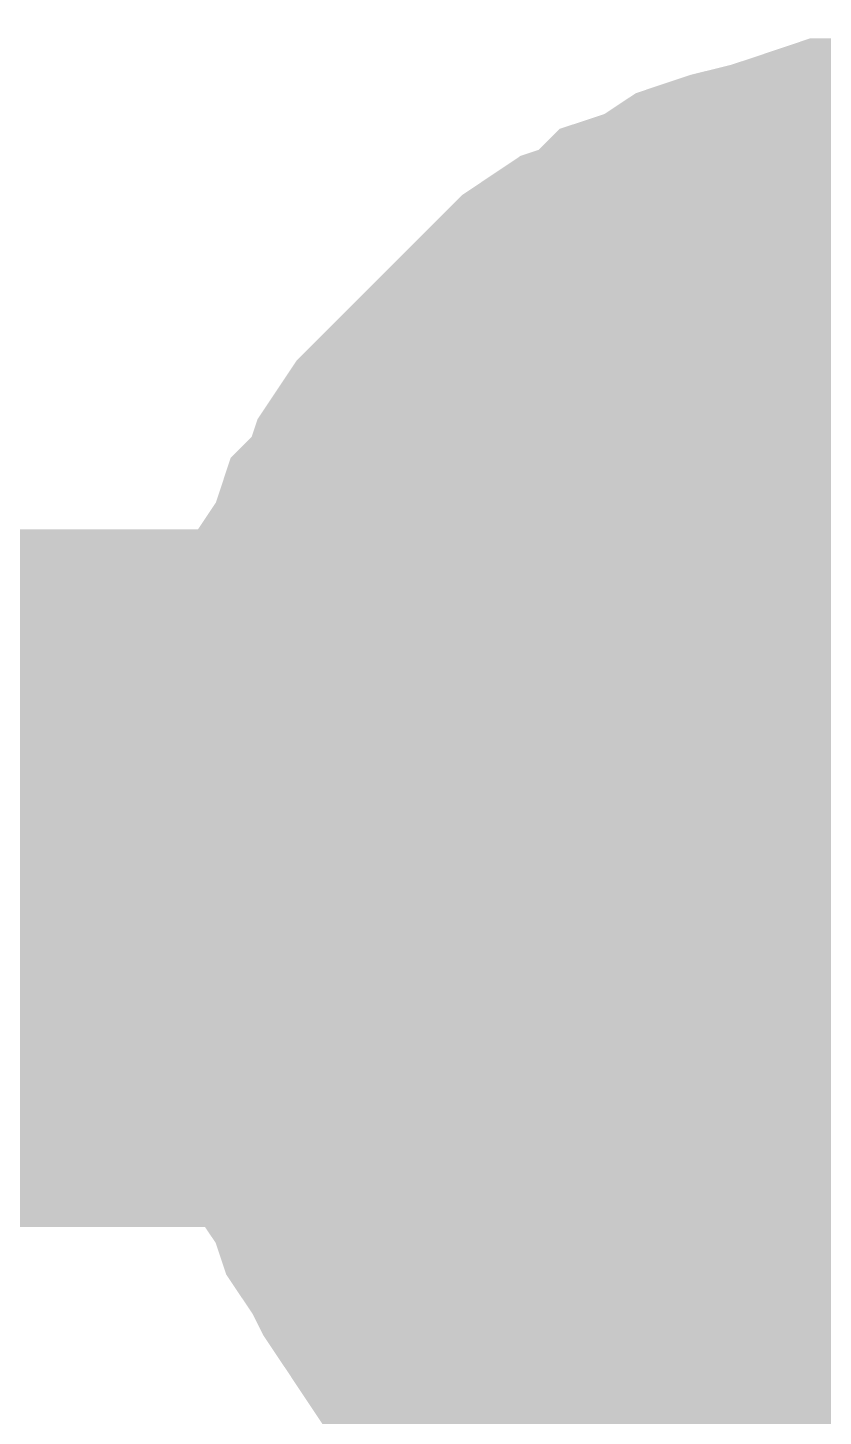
# Model space of a CAD drawing. Header units: inches. Extents: x 0 to 841, y 0 to 594.
# Drawn here: x 111.502 to 112.357, y 421.913 to 423.404 of the extents above; entities that cross this region are included whole.
import ezdxf

# ---------------------------------------------------------------- set-up
doc = ezdxf.new("R2010")
doc.units = ezdxf.units.IN
doc.layers.add('Sheet', color=255, linetype='Continuous')

msp = doc.modelspace()

# ---------------------------------------------------------------- linework, layer by layer
at = {"layer": 'Sheet'}
for points in [[(111.7613, 422.4906, 0.2997, 0.2997, 0), (111.7613, 422.5355, 0.2997, 0.2997, 0), (111.7613, 422.5692, 0.2997, 0.2997, 0), (111.7725, 422.6029, 0.2997, 0.2997, 0), (111.7725, 422.6478, 0.2997, 0.2997, 0), (111.7837, 422.6815, 0.2997, 0.2997, 0), (111.795, 422.7152, 0.2997, 0.2997, 0), (111.8062, 422.7601, 0.2997, 0.2997, 0), (111.8174, 422.7938, 0.2997, 0.2997, 0), (111.8399, 422.8275, 0.2997, 0.2997, 0), (111.8511, 422.8612, 0.2997, 0.2997, 0), (111.8736, 422.8836, 0.2997, 0.2997, 0), (111.8848, 422.9173, 0.2997, 0.2997, 0), (111.9073, 422.951, 0.2997, 0.2997, 0), (111.9297, 422.9735, 0.2997, 0.2997, 0), (111.9634, 423.0071, 0.2997, 0.2997, 0), (111.9859, 423.0296, 0.2997, 0.2997, 0), (112.0083, 423.0521, 0.2997, 0.2997, 0), (112.042, 423.0858, 0.2997, 0.2997, 0), (112.0645, 423.1082, 0.2997, 0.2997, 0), (112.0981, 423.1307, 0.2997, 0.2997, 0), (112.1318, 423.1419, 0.2997, 0.2997, 0), (112.1543, 423.1644, 0.2997, 0.2997, 0), (112.188, 423.1756, 0.2997, 0.2997, 0), (112.2217, 423.198, 0.2997, 0.2997, 0), (112.2554, 423.2093, 0.2997, 0.2997, 0), (112.3003, 423.2205, 0.2997, 0.2997, 0), (112.334, 423.2317, 0.2997, 0.2997, 0), (112.3676, 423.243, 0.2997, 0.2997, 0), (112.4126, 423.243, 0.2997, 0.2997, 0), (112.4462, 423.2542, 0.2997, 0.2997, 0), (112.4799, 423.2542, 0.2997, 0.2997, 0), (112.5248, 423.2542, 0.2997, 0.2997, 0)], [(111.7613, 422.4906, 0.2997, 0.2997, 0), (111.7613, 422.5355, 0.2997, 0.2997, 0), (111.7613, 422.5692, 0.2997, 0.2997, 0), (111.7725, 422.6029, 0.2997, 0.2997, 0), (111.7725, 422.6478, 0.2997, 0.2997, 0), (111.7837, 422.6815, 0.2997, 0.2997, 0), (111.795, 422.7152, 0.2997, 0.2997, 0), (111.8062, 422.7601, 0.2997, 0.2997, 0), (111.8174, 422.7938, 0.2997, 0.2997, 0), (111.8399, 422.8275, 0.2997, 0.2997, 0), (111.8511, 422.8612, 0.2997, 0.2997, 0), (111.8736, 422.8836, 0.2997, 0.2997, 0), (111.8848, 422.9173, 0.2997, 0.2997, 0), (111.9073, 422.951, 0.2997, 0.2997, 0), (111.9297, 422.9735, 0.2997, 0.2997, 0), (111.9634, 423.0071, 0.2997, 0.2997, 0), (111.9859, 423.0296, 0.2997, 0.2997, 0), (112.0083, 423.0521, 0.2997, 0.2997, 0), (112.042, 423.0858, 0.2997, 0.2997, 0), (112.0645, 423.1082, 0.2997, 0.2997, 0), (112.0981, 423.1307, 0.2997, 0.2997, 0), (112.1318, 423.1419, 0.2997, 0.2997, 0), (112.1543, 423.1644, 0.2997, 0.2997, 0), (112.188, 423.1756, 0.2997, 0.2997, 0), (112.2217, 423.198, 0.2997, 0.2997, 0), (112.2554, 423.2093, 0.2997, 0.2997, 0), (112.3003, 423.2205, 0.2997, 0.2997, 0), (112.334, 423.2317, 0.2997, 0.2997, 0), (112.3676, 423.243, 0.2997, 0.2997, 0), (112.4126, 423.243, 0.2997, 0.2997, 0), (112.4462, 423.2542, 0.2997, 0.2997, 0), (112.4799, 423.2542, 0.2997, 0.2997, 0), (112.5248, 423.2542, 0.2997, 0.2997, 0)], [(111.7613, 422.4906, 0.2997, 0.2997, 0), (111.7613, 422.5355, 0.2997, 0.2997, 0), (111.7613, 422.5692, 0.2997, 0.2997, 0), (111.7725, 422.6029, 0.2997, 0.2997, 0), (111.7725, 422.6478, 0.2997, 0.2997, 0), (111.7837, 422.6815, 0.2997, 0.2997, 0), (111.795, 422.7152, 0.2997, 0.2997, 0), (111.8062, 422.7601, 0.2997, 0.2997, 0), (111.8174, 422.7938, 0.2997, 0.2997, 0), (111.8399, 422.8275, 0.2997, 0.2997, 0), (111.8511, 422.8612, 0.2997, 0.2997, 0), (111.8736, 422.8836, 0.2997, 0.2997, 0), (111.8848, 422.9173, 0.2997, 0.2997, 0), (111.9073, 422.951, 0.2997, 0.2997, 0), (111.9297, 422.9735, 0.2997, 0.2997, 0), (111.9634, 423.0071, 0.2997, 0.2997, 0), (111.9859, 423.0296, 0.2997, 0.2997, 0), (112.0083, 423.0521, 0.2997, 0.2997, 0), (112.042, 423.0858, 0.2997, 0.2997, 0), (112.0645, 423.1082, 0.2997, 0.2997, 0), (112.0981, 423.1307, 0.2997, 0.2997, 0), (112.1318, 423.1419, 0.2997, 0.2997, 0), (112.1543, 423.1644, 0.2997, 0.2997, 0), (112.188, 423.1756, 0.2997, 0.2997, 0), (112.2217, 423.198, 0.2997, 0.2997, 0), (112.2554, 423.2093, 0.2997, 0.2997, 0), (112.3003, 423.2205, 0.2997, 0.2997, 0), (112.334, 423.2317, 0.2997, 0.2997, 0), (112.3676, 423.243, 0.2997, 0.2997, 0), (112.4126, 423.243, 0.2997, 0.2997, 0), (112.4462, 423.2542, 0.2997, 0.2997, 0), (112.4799, 423.2542, 0.2997, 0.2997, 0), (112.5248, 423.2542, 0.2997, 0.2997, 0)], [(111.7613, 422.4906, 0.0991, 0.0991, 0), (111.7613, 422.5355, 0.0991, 0.0991, 0), (111.7613, 422.5692, 0.0991, 0.0991, 0), (111.7725, 422.6029, 0.0991, 0.0991, 0), (111.7725, 422.6478, 0.0991, 0.0991, 0), (111.7837, 422.6815, 0.0991, 0.0991, 0), (111.795, 422.7152, 0.0991, 0.0991, 0), (111.8062, 422.7601, 0.0991, 0.0991, 0), (111.8174, 422.7938, 0.0991, 0.0991, 0), (111.8399, 422.8275, 0.0991, 0.0991, 0), (111.8511, 422.8612, 0.0991, 0.0991, 0), (111.8736, 422.8836, 0.0991, 0.0991, 0), (111.8848, 422.9173, 0.0991, 0.0991, 0), (111.9073, 422.951, 0.0991, 0.0991, 0), (111.9297, 422.9735, 0.0991, 0.0991, 0), (111.9634, 423.0071, 0.0991, 0.0991, 0), (111.9859, 423.0296, 0.0991, 0.0991, 0), (112.0083, 423.0521, 0.0991, 0.0991, 0), (112.042, 423.0858, 0.0991, 0.0991, 0), (112.0645, 423.1082, 0.0991, 0.0991, 0), (112.0981, 423.1307, 0.0991, 0.0991, 0), (112.1318, 423.1419, 0.0991, 0.0991, 0), (112.1543, 423.1644, 0.0991, 0.0991, 0), (112.188, 423.1756, 0.0991, 0.0991, 0), (112.2217, 423.198, 0.0991, 0.0991, 0), (112.2554, 423.2093, 0.0991, 0.0991, 0), (112.3003, 423.2205, 0.0991, 0.0991, 0), (112.334, 423.2317, 0.0991, 0.0991, 0), (112.3676, 423.243, 0.0991, 0.0991, 0), (112.4126, 423.243, 0.0991, 0.0991, 0)], [(111.7613, 422.4906, 0.0991, 0.0991, 0), (111.7613, 422.5355, 0.0991, 0.0991, 0), (111.7613, 422.5692, 0.0991, 0.0991, 0), (111.7725, 422.6029, 0.0991, 0.0991, 0), (111.7725, 422.6478, 0.0991, 0.0991, 0), (111.7837, 422.6815, 0.0991, 0.0991, 0), (111.795, 422.7152, 0.0991, 0.0991, 0), (111.8062, 422.7601, 0.0991, 0.0991, 0), (111.8174, 422.7938, 0.0991, 0.0991, 0), (111.8399, 422.8275, 0.0991, 0.0991, 0), (111.8511, 422.8612, 0.0991, 0.0991, 0), (111.8736, 422.8836, 0.0991, 0.0991, 0), (111.8848, 422.9173, 0.0991, 0.0991, 0), (111.9073, 422.951, 0.0991, 0.0991, 0), (111.9297, 422.9735, 0.0991, 0.0991, 0), (111.9634, 423.0071, 0.0991, 0.0991, 0), (111.9859, 423.0296, 0.0991, 0.0991, 0), (112.0083, 423.0521, 0.0991, 0.0991, 0), (112.042, 423.0858, 0.0991, 0.0991, 0), (112.0645, 423.1082, 0.0991, 0.0991, 0), (112.0981, 423.1307, 0.0991, 0.0991, 0), (112.1318, 423.1419, 0.0991, 0.0991, 0), (112.1543, 423.1644, 0.0991, 0.0991, 0), (112.188, 423.1756, 0.0991, 0.0991, 0), (112.2217, 423.198, 0.0991, 0.0991, 0), (112.2554, 423.2093, 0.0991, 0.0991, 0), (112.3003, 423.2205, 0.0991, 0.0991, 0), (112.334, 423.2317, 0.0991, 0.0991, 0), (112.3676, 423.243, 0.0991, 0.0991, 0), (112.4126, 423.243, 0.0991, 0.0991, 0)], [(111.7613, 422.4906, 0.0991, 0.0991, 0), (111.7613, 422.5355, 0.0991, 0.0991, 0), (111.7613, 422.5692, 0.0991, 0.0991, 0), (111.7725, 422.6029, 0.0991, 0.0991, 0), (111.7725, 422.6478, 0.0991, 0.0991, 0), (111.7837, 422.6815, 0.0991, 0.0991, 0), (111.795, 422.7152, 0.0991, 0.0991, 0), (111.8062, 422.7601, 0.0991, 0.0991, 0), (111.8174, 422.7938, 0.0991, 0.0991, 0), (111.8399, 422.8275, 0.0991, 0.0991, 0), (111.8511, 422.8612, 0.0991, 0.0991, 0), (111.8736, 422.8836, 0.0991, 0.0991, 0), (111.8848, 422.9173, 0.0991, 0.0991, 0), (111.9073, 422.951, 0.0991, 0.0991, 0), (111.9297, 422.9735, 0.0991, 0.0991, 0), (111.9634, 423.0071, 0.0991, 0.0991, 0), (111.9859, 423.0296, 0.0991, 0.0991, 0), (112.0083, 423.0521, 0.0991, 0.0991, 0), (112.042, 423.0858, 0.0991, 0.0991, 0), (112.0645, 423.1082, 0.0991, 0.0991, 0), (112.0981, 423.1307, 0.0991, 0.0991, 0), (112.1318, 423.1419, 0.0991, 0.0991, 0), (112.1543, 423.1644, 0.0991, 0.0991, 0), (112.188, 423.1756, 0.0991, 0.0991, 0), (112.2217, 423.198, 0.0991, 0.0991, 0), (112.2554, 423.2093, 0.0991, 0.0991, 0), (112.3003, 423.2205, 0.0991, 0.0991, 0), (112.334, 423.2317, 0.0991, 0.0991, 0), (112.3676, 423.243, 0.0991, 0.0991, 0), (112.4126, 423.243, 0.0991, 0.0991, 0)], [(112.0195, 422.4906, 0.2997, 0.2997, 0), (112.0195, 422.513, 0.2997, 0.2997, 0), (112.0195, 422.5467, 0.2997, 0.2997, 0), (112.0308, 422.5692, 0.2997, 0.2997, 0), (112.0308, 422.5917, 0.2997, 0.2997, 0), (112.0308, 422.6141, 0.2997, 0.2997, 0), (112.042, 422.6478, 0.2997, 0.2997, 0), (112.0532, 422.6703, 0.2997, 0.2997, 0), (112.0645, 422.6927, 0.2997, 0.2997, 0), (112.0645, 422.7152, 0.2997, 0.2997, 0), (112.0757, 422.7376, 0.2997, 0.2997, 0), (112.0869, 422.7601, 0.2997, 0.2997, 0), (112.1094, 422.7826, 0.2997, 0.2997, 0), (112.1206, 422.7938, 0.2997, 0.2997, 0), (112.1318, 422.8162, 0.2997, 0.2997, 0), (112.1543, 422.8387, 0.2997, 0.2997, 0), (112.1655, 422.8499, 0.2997, 0.2997, 0), (112.188, 422.8724, 0.2997, 0.2997, 0), (112.1992, 422.8836, 0.2997, 0.2997, 0), (112.2217, 422.9061, 0.2997, 0.2997, 0), (112.2441, 422.9173, 0.2997, 0.2997, 0), (112.2666, 422.9285, 0.2997, 0.2997, 0), (112.2778, 422.9398, 0.2997, 0.2997, 0), (112.3003, 422.951, 0.2997, 0.2997, 0), (112.3227, 422.9622, 0.2997, 0.2997, 0), (112.3452, 422.9735, 0.2997, 0.2997, 0), (112.3789, 422.9847, 0.2997, 0.2997, 0), (112.4013, 422.9959, 0.2997, 0.2997, 0), (112.4238, 422.9959, 0.2997, 0.2997, 0), (112.4462, 422.9959, 0.2997, 0.2997, 0), (112.4687, 423.0071, 0.2997, 0.2997, 0), (112.5024, 423.0071, 0.2997, 0.2997, 0), (112.5248, 423.0071, 0.2997, 0.2997, 0)], [(112.0195, 422.4906, 0.2997, 0.2997, 0), (112.0195, 422.513, 0.2997, 0.2997, 0), (112.0195, 422.5467, 0.2997, 0.2997, 0), (112.0308, 422.5692, 0.2997, 0.2997, 0), (112.0308, 422.5917, 0.2997, 0.2997, 0), (112.0308, 422.6141, 0.2997, 0.2997, 0), (112.042, 422.6478, 0.2997, 0.2997, 0), (112.0532, 422.6703, 0.2997, 0.2997, 0), (112.0645, 422.6927, 0.2997, 0.2997, 0), (112.0645, 422.7152, 0.2997, 0.2997, 0), (112.0757, 422.7376, 0.2997, 0.2997, 0), (112.0869, 422.7601, 0.2997, 0.2997, 0), (112.1094, 422.7826, 0.2997, 0.2997, 0), (112.1206, 422.7938, 0.2997, 0.2997, 0), (112.1318, 422.8162, 0.2997, 0.2997, 0), (112.1543, 422.8387, 0.2997, 0.2997, 0), (112.1655, 422.8499, 0.2997, 0.2997, 0), (112.188, 422.8724, 0.2997, 0.2997, 0), (112.1992, 422.8836, 0.2997, 0.2997, 0), (112.2217, 422.9061, 0.2997, 0.2997, 0), (112.2441, 422.9173, 0.2997, 0.2997, 0), (112.2666, 422.9285, 0.2997, 0.2997, 0), (112.2778, 422.9398, 0.2997, 0.2997, 0), (112.3003, 422.951, 0.2997, 0.2997, 0), (112.3227, 422.9622, 0.2997, 0.2997, 0), (112.3452, 422.9735, 0.2997, 0.2997, 0), (112.3789, 422.9847, 0.2997, 0.2997, 0), (112.4013, 422.9959, 0.2997, 0.2997, 0), (112.4238, 422.9959, 0.2997, 0.2997, 0), (112.4462, 422.9959, 0.2997, 0.2997, 0), (112.4687, 423.0071, 0.2997, 0.2997, 0), (112.5024, 423.0071, 0.2997, 0.2997, 0), (112.5248, 423.0071, 0.2997, 0.2997, 0)], [(112.0195, 422.4906, 0.0991, 0.0991, 0), (112.0195, 422.513, 0.0991, 0.0991, 0), (112.0195, 422.5467, 0.0991, 0.0991, 0), (112.0308, 422.5692, 0.0991, 0.0991, 0), (112.0308, 422.5917, 0.0991, 0.0991, 0), (112.0308, 422.6141, 0.0991, 0.0991, 0), (112.042, 422.6478, 0.0991, 0.0991, 0), (112.0532, 422.6703, 0.0991, 0.0991, 0), (112.0645, 422.6927, 0.0991, 0.0991, 0), (112.0645, 422.7152, 0.0991, 0.0991, 0), (112.0757, 422.7376, 0.0991, 0.0991, 0), (112.0869, 422.7601, 0.0991, 0.0991, 0), (112.1094, 422.7826, 0.0991, 0.0991, 0), (112.1206, 422.7938, 0.0991, 0.0991, 0), (112.1318, 422.8162, 0.0991, 0.0991, 0), (112.1543, 422.8387, 0.0991, 0.0991, 0), (112.1655, 422.8499, 0.0991, 0.0991, 0), (112.188, 422.8724, 0.0991, 0.0991, 0), (112.1992, 422.8836, 0.0991, 0.0991, 0), (112.2217, 422.9061, 0.0991, 0.0991, 0), (112.2441, 422.9173, 0.0991, 0.0991, 0), (112.2666, 422.9285, 0.0991, 0.0991, 0), (112.2778, 422.9398, 0.0991, 0.0991, 0), (112.3003, 422.951, 0.0991, 0.0991, 0), (112.3227, 422.9622, 0.0991, 0.0991, 0), (112.3452, 422.9735, 0.0991, 0.0991, 0), (112.3789, 422.9847, 0.0991, 0.0991, 0), (112.4013, 422.9959, 0.0991, 0.0991, 0), (112.4238, 422.9959, 0.0991, 0.0991, 0)], [(112.0195, 422.4906, 0.0991, 0.0991, 0), (112.0195, 422.513, 0.0991, 0.0991, 0), (112.0195, 422.5467, 0.0991, 0.0991, 0), (112.0308, 422.5692, 0.0991, 0.0991, 0), (112.0308, 422.5917, 0.0991, 0.0991, 0), (112.0308, 422.6141, 0.0991, 0.0991, 0), (112.042, 422.6478, 0.0991, 0.0991, 0), (112.0532, 422.6703, 0.0991, 0.0991, 0), (112.0645, 422.6927, 0.0991, 0.0991, 0), (112.0645, 422.7152, 0.0991, 0.0991, 0), (112.0757, 422.7376, 0.0991, 0.0991, 0), (112.0869, 422.7601, 0.0991, 0.0991, 0), (112.1094, 422.7826, 0.0991, 0.0991, 0), (112.1206, 422.7938, 0.0991, 0.0991, 0), (112.1318, 422.8162, 0.0991, 0.0991, 0), (112.1543, 422.8387, 0.0991, 0.0991, 0), (112.1655, 422.8499, 0.0991, 0.0991, 0), (112.188, 422.8724, 0.0991, 0.0991, 0), (112.1992, 422.8836, 0.0991, 0.0991, 0), (112.2217, 422.9061, 0.0991, 0.0991, 0), (112.2441, 422.9173, 0.0991, 0.0991, 0), (112.2666, 422.9285, 0.0991, 0.0991, 0), (112.2778, 422.9398, 0.0991, 0.0991, 0), (112.3003, 422.951, 0.0991, 0.0991, 0), (112.3227, 422.9622, 0.0991, 0.0991, 0), (112.3452, 422.9735, 0.0991, 0.0991, 0), (112.3789, 422.9847, 0.0991, 0.0991, 0), (112.4013, 422.9959, 0.0991, 0.0991, 0), (112.4238, 422.9959, 0.0991, 0.0991, 0)], [(97.523, 422.4906, 0.7493, 0.7493, 0), (112.5248, 422.4906, 0.7493, 0.7493, 0), (112.5248, 419.9976, 0.7493, 0.7493, 0)], [(117.5217, 422.4906, 0.7493, 0.7493, 0), (112.5248, 422.4906, 0.7493, 0.7493, 0)], [(112.334, 421.7607, 0.2997, 0.2997, 0), (112.3003, 421.7719, 0.2997, 0.2997, 0), (112.2554, 421.7831, 0.2997, 0.2997, 0), (112.2217, 421.7944, 0.2997, 0.2997, 0), (112.188, 421.8168, 0.2997, 0.2997, 0), (112.1543, 421.828, 0.2997, 0.2997, 0), (112.1318, 421.8505, 0.2997, 0.2997, 0), (112.0981, 421.8617, 0.2997, 0.2997, 0), (112.0645, 421.8842, 0.2997, 0.2997, 0), (112.042, 421.9066, 0.2997, 0.2997, 0), (112.0083, 421.9291, 0.2997, 0.2997, 0), (111.9859, 421.9628, 0.2997, 0.2997, 0), (111.9634, 421.9853, 0.2997, 0.2997, 0), (111.9297, 422.0077, 0.2997, 0.2997, 0), (111.9073, 422.0414, 0.2997, 0.2997, 0), (111.8848, 422.0751, 0.2997, 0.2997, 0), (111.8736, 422.0976, 0.2997, 0.2997, 0), (111.8511, 422.1312, 0.2997, 0.2997, 0), (111.8399, 422.1649, 0.2997, 0.2997, 0), (111.8174, 422.1986, 0.2997, 0.2997, 0), (111.8062, 422.2323, 0.2997, 0.2997, 0), (111.795, 422.266, 0.2997, 0.2997, 0), (111.7837, 422.2997, 0.2997, 0.2997, 0), (111.7725, 422.3334, 0.2997, 0.2997, 0), (111.7725, 422.3783, 0.2997, 0.2997, 0), (111.7613, 422.412, 0.2997, 0.2997, 0), (111.7613, 422.4569, 0.2997, 0.2997, 0), (111.7613, 422.4906, 0.2997, 0.2997, 0)], [(111.7613, 422.4906, 0.2997, 0.2997, 0), (111.7613, 422.4906, 0.2997, 0.2997, 0)], [(112.334, 421.7607, 0.2997, 0.2997, 0), (112.3003, 421.7719, 0.2997, 0.2997, 0), (112.2554, 421.7831, 0.2997, 0.2997, 0), (112.2217, 421.7944, 0.2997, 0.2997, 0), (112.188, 421.8168, 0.2997, 0.2997, 0), (112.1543, 421.828, 0.2997, 0.2997, 0), (112.1318, 421.8505, 0.2997, 0.2997, 0), (112.0981, 421.8617, 0.2997, 0.2997, 0), (112.0645, 421.8842, 0.2997, 0.2997, 0), (112.042, 421.9066, 0.2997, 0.2997, 0), (112.0083, 421.9291, 0.2997, 0.2997, 0), (111.9859, 421.9628, 0.2997, 0.2997, 0), (111.9634, 421.9853, 0.2997, 0.2997, 0), (111.9297, 422.0077, 0.2997, 0.2997, 0), (111.9073, 422.0414, 0.2997, 0.2997, 0), (111.8848, 422.0751, 0.2997, 0.2997, 0), (111.8736, 422.0976, 0.2997, 0.2997, 0), (111.8511, 422.1312, 0.2997, 0.2997, 0), (111.8399, 422.1649, 0.2997, 0.2997, 0), (111.8174, 422.1986, 0.2997, 0.2997, 0), (111.8062, 422.2323, 0.2997, 0.2997, 0), (111.795, 422.266, 0.2997, 0.2997, 0), (111.7837, 422.2997, 0.2997, 0.2997, 0), (111.7725, 422.3334, 0.2997, 0.2997, 0), (111.7725, 422.3783, 0.2997, 0.2997, 0), (111.7613, 422.412, 0.2997, 0.2997, 0), (111.7613, 422.4569, 0.2997, 0.2997, 0), (111.7613, 422.4906, 0.2997, 0.2997, 0)], [(111.7613, 422.4906, 0.2997, 0.2997, 0), (111.7613, 422.4906, 0.2997, 0.2997, 0)], [(112.334, 421.7607, 0.2997, 0.2997, 0), (112.3003, 421.7719, 0.2997, 0.2997, 0), (112.2554, 421.7831, 0.2997, 0.2997, 0), (112.2217, 421.7944, 0.2997, 0.2997, 0), (112.188, 421.8168, 0.2997, 0.2997, 0), (112.1543, 421.828, 0.2997, 0.2997, 0), (112.1318, 421.8505, 0.2997, 0.2997, 0), (112.0981, 421.8617, 0.2997, 0.2997, 0), (112.0645, 421.8842, 0.2997, 0.2997, 0), (112.042, 421.9066, 0.2997, 0.2997, 0), (112.0083, 421.9291, 0.2997, 0.2997, 0), (111.9859, 421.9628, 0.2997, 0.2997, 0), (111.9634, 421.9853, 0.2997, 0.2997, 0), (111.9297, 422.0077, 0.2997, 0.2997, 0), (111.9073, 422.0414, 0.2997, 0.2997, 0), (111.8848, 422.0751, 0.2997, 0.2997, 0), (111.8736, 422.0976, 0.2997, 0.2997, 0), (111.8511, 422.1312, 0.2997, 0.2997, 0), (111.8399, 422.1649, 0.2997, 0.2997, 0), (111.8174, 422.1986, 0.2997, 0.2997, 0), (111.8062, 422.2323, 0.2997, 0.2997, 0), (111.795, 422.266, 0.2997, 0.2997, 0), (111.7837, 422.2997, 0.2997, 0.2997, 0), (111.7725, 422.3334, 0.2997, 0.2997, 0), (111.7725, 422.3783, 0.2997, 0.2997, 0), (111.7613, 422.412, 0.2997, 0.2997, 0), (111.7613, 422.4569, 0.2997, 0.2997, 0), (111.7613, 422.4906, 0.2997, 0.2997, 0)], [(111.7613, 422.4906, 0.2997, 0.2997, 0), (111.7613, 422.4906, 0.2997, 0.2997, 0)], [(112.5248, 421.9853, 0.2997, 0.2997, 0), (112.5024, 421.9853, 0.2997, 0.2997, 0), (112.4687, 421.9853, 0.2997, 0.2997, 0), (112.4462, 421.9965, 0.2997, 0.2997, 0), (112.4238, 421.9965, 0.2997, 0.2997, 0), (112.4013, 421.9965, 0.2997, 0.2997, 0), (112.3789, 422.0077, 0.2997, 0.2997, 0), (112.3452, 422.0189, 0.2997, 0.2997, 0), (112.3227, 422.0302, 0.2997, 0.2997, 0), (112.3003, 422.0302, 0.2997, 0.2997, 0), (112.2778, 422.0414, 0.2997, 0.2997, 0), (112.2666, 422.0526, 0.2997, 0.2997, 0), (112.2441, 422.0751, 0.2997, 0.2997, 0), (112.2217, 422.0863, 0.2997, 0.2997, 0), (112.1992, 422.0976, 0.2997, 0.2997, 0), (112.188, 422.12, 0.2997, 0.2997, 0), (112.1655, 422.1312, 0.2997, 0.2997, 0), (112.1543, 422.1537, 0.2997, 0.2997, 0), (112.1318, 422.1649, 0.2997, 0.2997, 0), (112.1206, 422.1874, 0.2997, 0.2997, 0), (112.1094, 422.2098, 0.2997, 0.2997, 0), (112.0869, 422.2323, 0.2997, 0.2997, 0), (112.0757, 422.2435, 0.2997, 0.2997, 0), (112.0645, 422.266, 0.2997, 0.2997, 0), (112.0645, 422.2885, 0.2997, 0.2997, 0), (112.0532, 422.3109, 0.2997, 0.2997, 0), (112.042, 422.3446, 0.2997, 0.2997, 0), (112.0308, 422.3671, 0.2997, 0.2997, 0), (112.0308, 422.3895, 0.2997, 0.2997, 0), (112.0308, 422.412, 0.2997, 0.2997, 0), (112.0195, 422.4344, 0.2997, 0.2997, 0), (112.0195, 422.4681, 0.2997, 0.2997, 0), (112.0195, 422.4906, 0.2997, 0.2997, 0)], [(112.0195, 422.4906, 0.2997, 0.2997, 0), (112.0195, 422.4906, 0.2997, 0.2997, 0)], [(112.5248, 421.9853, 0.2997, 0.2997, 0), (112.5024, 421.9853, 0.2997, 0.2997, 0), (112.4687, 421.9853, 0.2997, 0.2997, 0), (112.4462, 421.9965, 0.2997, 0.2997, 0), (112.4238, 421.9965, 0.2997, 0.2997, 0), (112.4013, 421.9965, 0.2997, 0.2997, 0), (112.3789, 422.0077, 0.2997, 0.2997, 0), (112.3452, 422.0189, 0.2997, 0.2997, 0), (112.3227, 422.0302, 0.2997, 0.2997, 0), (112.3003, 422.0302, 0.2997, 0.2997, 0), (112.2778, 422.0414, 0.2997, 0.2997, 0), (112.2666, 422.0526, 0.2997, 0.2997, 0), (112.2441, 422.0751, 0.2997, 0.2997, 0), (112.2217, 422.0863, 0.2997, 0.2997, 0), (112.1992, 422.0976, 0.2997, 0.2997, 0), (112.188, 422.12, 0.2997, 0.2997, 0), (112.1655, 422.1312, 0.2997, 0.2997, 0), (112.1543, 422.1537, 0.2997, 0.2997, 0), (112.1318, 422.1649, 0.2997, 0.2997, 0), (112.1206, 422.1874, 0.2997, 0.2997, 0), (112.1094, 422.2098, 0.2997, 0.2997, 0), (112.0869, 422.2323, 0.2997, 0.2997, 0), (112.0757, 422.2435, 0.2997, 0.2997, 0), (112.0645, 422.266, 0.2997, 0.2997, 0), (112.0645, 422.2885, 0.2997, 0.2997, 0), (112.0532, 422.3109, 0.2997, 0.2997, 0), (112.042, 422.3446, 0.2997, 0.2997, 0), (112.0308, 422.3671, 0.2997, 0.2997, 0), (112.0308, 422.3895, 0.2997, 0.2997, 0), (112.0308, 422.412, 0.2997, 0.2997, 0), (112.0195, 422.4344, 0.2997, 0.2997, 0), (112.0195, 422.4681, 0.2997, 0.2997, 0), (112.0195, 422.4906, 0.2997, 0.2997, 0)], [(112.0195, 422.4906, 0.2997, 0.2997, 0), (112.0195, 422.4906, 0.2997, 0.2997, 0)], [(112.0981, 421.8617, 0.0991, 0.0991, 0), (112.0645, 421.8842, 0.0991, 0.0991, 0), (112.042, 421.9066, 0.0991, 0.0991, 0), (112.0083, 421.9291, 0.0991, 0.0991, 0), (111.9859, 421.9628, 0.0991, 0.0991, 0), (111.9634, 421.9853, 0.0991, 0.0991, 0), (111.9297, 422.0077, 0.0991, 0.0991, 0), (111.9073, 422.0414, 0.0991, 0.0991, 0), (111.8848, 422.0751, 0.0991, 0.0991, 0), (111.8736, 422.0976, 0.0991, 0.0991, 0), (111.8511, 422.1312, 0.0991, 0.0991, 0), (111.8399, 422.1649, 0.0991, 0.0991, 0), (111.8174, 422.1986, 0.0991, 0.0991, 0), (111.8062, 422.2323, 0.0991, 0.0991, 0), (111.795, 422.266, 0.0991, 0.0991, 0), (111.7837, 422.2997, 0.0991, 0.0991, 0), (111.7725, 422.3334, 0.0991, 0.0991, 0), (111.7725, 422.3783, 0.0991, 0.0991, 0), (111.7613, 422.412, 0.0991, 0.0991, 0), (111.7613, 422.4569, 0.0991, 0.0991, 0), (111.7613, 422.4906, 0.0991, 0.0991, 0)], [(111.7613, 422.4906, 0.0991, 0.0991, 0), (111.7613, 422.4906, 0.0991, 0.0991, 0)], [(112.0981, 421.8617, 0.0991, 0.0991, 0), (112.0645, 421.8842, 0.0991, 0.0991, 0), (112.042, 421.9066, 0.0991, 0.0991, 0), (112.0083, 421.9291, 0.0991, 0.0991, 0), (111.9859, 421.9628, 0.0991, 0.0991, 0), (111.9634, 421.9853, 0.0991, 0.0991, 0), (111.9297, 422.0077, 0.0991, 0.0991, 0), (111.9073, 422.0414, 0.0991, 0.0991, 0), (111.8848, 422.0751, 0.0991, 0.0991, 0), (111.8736, 422.0976, 0.0991, 0.0991, 0), (111.8511, 422.1312, 0.0991, 0.0991, 0), (111.8399, 422.1649, 0.0991, 0.0991, 0), (111.8174, 422.1986, 0.0991, 0.0991, 0), (111.8062, 422.2323, 0.0991, 0.0991, 0), (111.795, 422.266, 0.0991, 0.0991, 0), (111.7837, 422.2997, 0.0991, 0.0991, 0), (111.7725, 422.3334, 0.0991, 0.0991, 0), (111.7725, 422.3783, 0.0991, 0.0991, 0), (111.7613, 422.412, 0.0991, 0.0991, 0), (111.7613, 422.4569, 0.0991, 0.0991, 0), (111.7613, 422.4906, 0.0991, 0.0991, 0)], [(111.7613, 422.4906, 0.0991, 0.0991, 0), (111.7613, 422.4906, 0.0991, 0.0991, 0)], [(112.0981, 421.8617, 0.0991, 0.0991, 0), (112.0645, 421.8842, 0.0991, 0.0991, 0), (112.042, 421.9066, 0.0991, 0.0991, 0), (112.0083, 421.9291, 0.0991, 0.0991, 0), (111.9859, 421.9628, 0.0991, 0.0991, 0), (111.9634, 421.9853, 0.0991, 0.0991, 0), (111.9297, 422.0077, 0.0991, 0.0991, 0), (111.9073, 422.0414, 0.0991, 0.0991, 0), (111.8848, 422.0751, 0.0991, 0.0991, 0), (111.8736, 422.0976, 0.0991, 0.0991, 0), (111.8511, 422.1312, 0.0991, 0.0991, 0), (111.8399, 422.1649, 0.0991, 0.0991, 0), (111.8174, 422.1986, 0.0991, 0.0991, 0), (111.8062, 422.2323, 0.0991, 0.0991, 0), (111.795, 422.266, 0.0991, 0.0991, 0), (111.7837, 422.2997, 0.0991, 0.0991, 0), (111.7725, 422.3334, 0.0991, 0.0991, 0), (111.7725, 422.3783, 0.0991, 0.0991, 0), (111.7613, 422.412, 0.0991, 0.0991, 0), (111.7613, 422.4569, 0.0991, 0.0991, 0), (111.7613, 422.4906, 0.0991, 0.0991, 0)], [(111.7613, 422.4906, 0.0991, 0.0991, 0), (111.7613, 422.4906, 0.0991, 0.0991, 0)], [(112.4238, 421.9965, 0.0991, 0.0991, 0), (112.4013, 421.9965, 0.0991, 0.0991, 0), (112.3789, 422.0077, 0.0991, 0.0991, 0), (112.3452, 422.0189, 0.0991, 0.0991, 0), (112.3227, 422.0302, 0.0991, 0.0991, 0), (112.3003, 422.0302, 0.0991, 0.0991, 0), (112.2778, 422.0414, 0.0991, 0.0991, 0), (112.2666, 422.0526, 0.0991, 0.0991, 0), (112.2441, 422.0751, 0.0991, 0.0991, 0), (112.2217, 422.0863, 0.0991, 0.0991, 0), (112.1992, 422.0976, 0.0991, 0.0991, 0), (112.188, 422.12, 0.0991, 0.0991, 0), (112.1655, 422.1312, 0.0991, 0.0991, 0), (112.1543, 422.1537, 0.0991, 0.0991, 0), (112.1318, 422.1649, 0.0991, 0.0991, 0), (112.1206, 422.1874, 0.0991, 0.0991, 0), (112.1094, 422.2098, 0.0991, 0.0991, 0), (112.0869, 422.2323, 0.0991, 0.0991, 0), (112.0757, 422.2435, 0.0991, 0.0991, 0), (112.0645, 422.266, 0.0991, 0.0991, 0), (112.0645, 422.2885, 0.0991, 0.0991, 0), (112.0532, 422.3109, 0.0991, 0.0991, 0), (112.042, 422.3446, 0.0991, 0.0991, 0), (112.0308, 422.3671, 0.0991, 0.0991, 0), (112.0308, 422.3895, 0.0991, 0.0991, 0), (112.0308, 422.412, 0.0991, 0.0991, 0), (112.0195, 422.4344, 0.0991, 0.0991, 0), (112.0195, 422.4681, 0.0991, 0.0991, 0), (112.0195, 422.4906, 0.0991, 0.0991, 0)], [(112.0195, 422.4906, 0.0991, 0.0991, 0), (112.0195, 422.4906, 0.0991, 0.0991, 0)], [(112.4238, 421.9965, 0.0991, 0.0991, 0), (112.4013, 421.9965, 0.0991, 0.0991, 0), (112.3789, 422.0077, 0.0991, 0.0991, 0), (112.3452, 422.0189, 0.0991, 0.0991, 0), (112.3227, 422.0302, 0.0991, 0.0991, 0), (112.3003, 422.0302, 0.0991, 0.0991, 0), (112.2778, 422.0414, 0.0991, 0.0991, 0), (112.2666, 422.0526, 0.0991, 0.0991, 0), (112.2441, 422.0751, 0.0991, 0.0991, 0), (112.2217, 422.0863, 0.0991, 0.0991, 0), (112.1992, 422.0976, 0.0991, 0.0991, 0), (112.188, 422.12, 0.0991, 0.0991, 0), (112.1655, 422.1312, 0.0991, 0.0991, 0), (112.1543, 422.1537, 0.0991, 0.0991, 0), (112.1318, 422.1649, 0.0991, 0.0991, 0), (112.1206, 422.1874, 0.0991, 0.0991, 0), (112.1094, 422.2098, 0.0991, 0.0991, 0), (112.0869, 422.2323, 0.0991, 0.0991, 0), (112.0757, 422.2435, 0.0991, 0.0991, 0), (112.0645, 422.266, 0.0991, 0.0991, 0), (112.0645, 422.2885, 0.0991, 0.0991, 0), (112.0532, 422.3109, 0.0991, 0.0991, 0), (112.042, 422.3446, 0.0991, 0.0991, 0), (112.0308, 422.3671, 0.0991, 0.0991, 0), (112.0308, 422.3895, 0.0991, 0.0991, 0), (112.0308, 422.412, 0.0991, 0.0991, 0), (112.0195, 422.4344, 0.0991, 0.0991, 0), (112.0195, 422.4681, 0.0991, 0.0991, 0), (112.0195, 422.4906, 0.0991, 0.0991, 0)], [(112.0195, 422.4906, 0.0991, 0.0991, 0), (112.0195, 422.4906, 0.0991, 0.0991, 0)]]:
    msp.add_lwpolyline(points, format="xyseb", dxfattribs=at)
msp.add_lwpolyline([(112.246, 422.5, 0.508, 0.508, 1), (112.754, 422.5, 0.508, 0.508, 1)], format="xyseb", close=True, dxfattribs=at)

doc.saveas('drawing.dxf')
